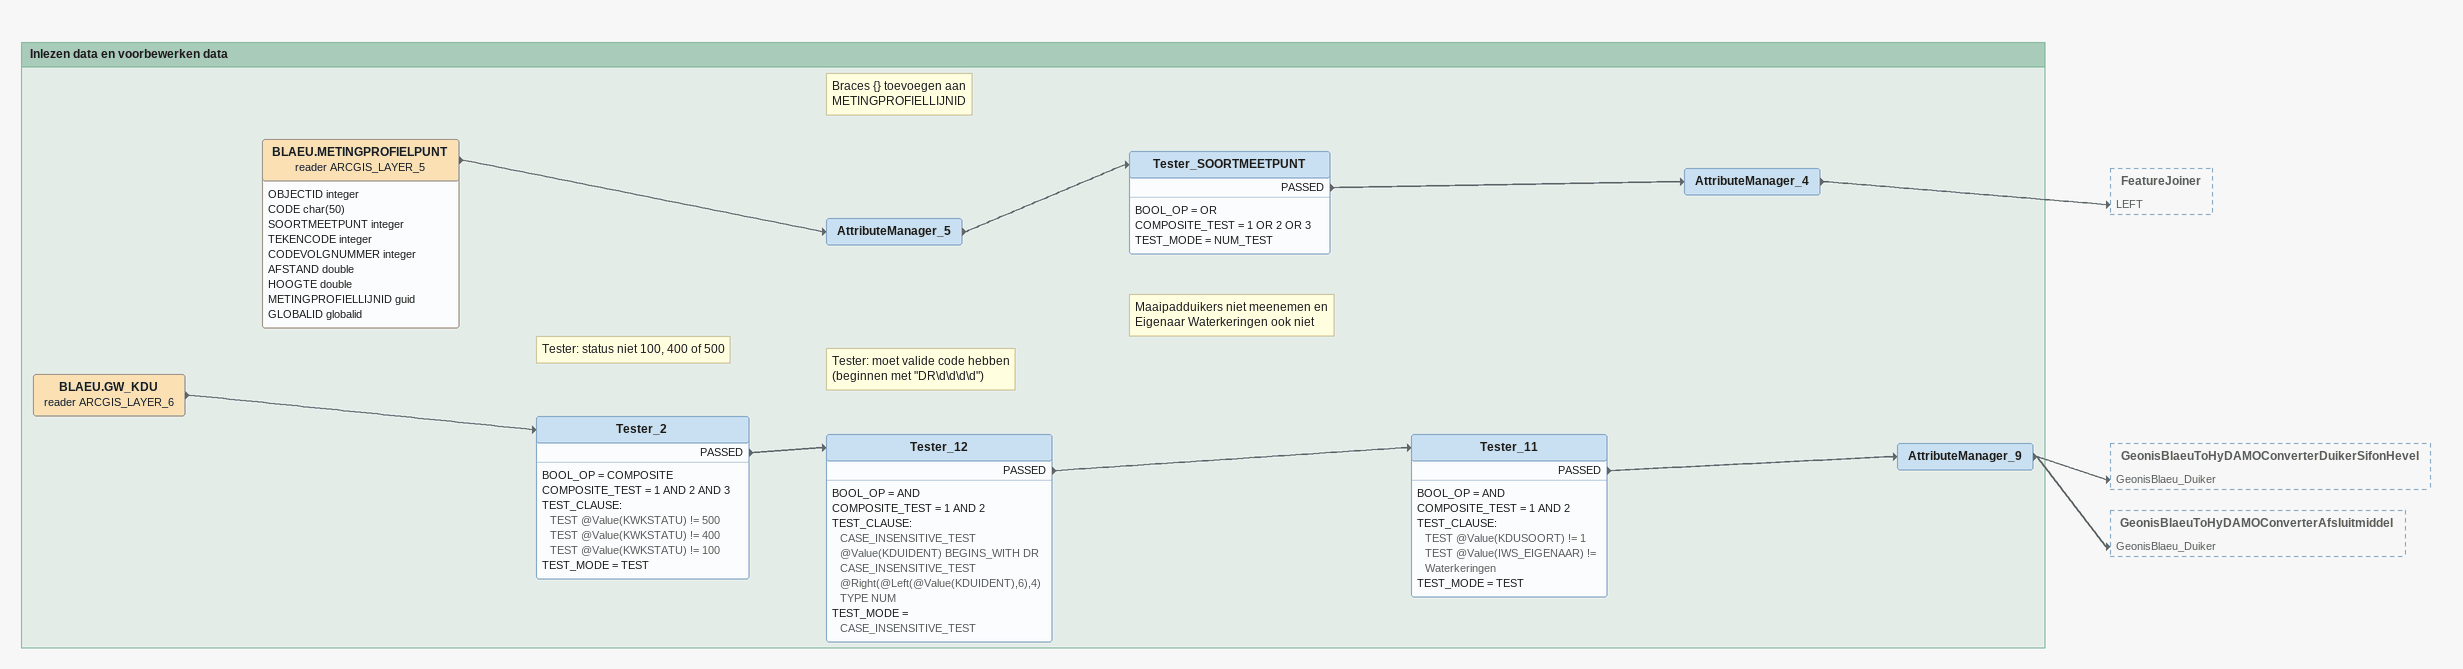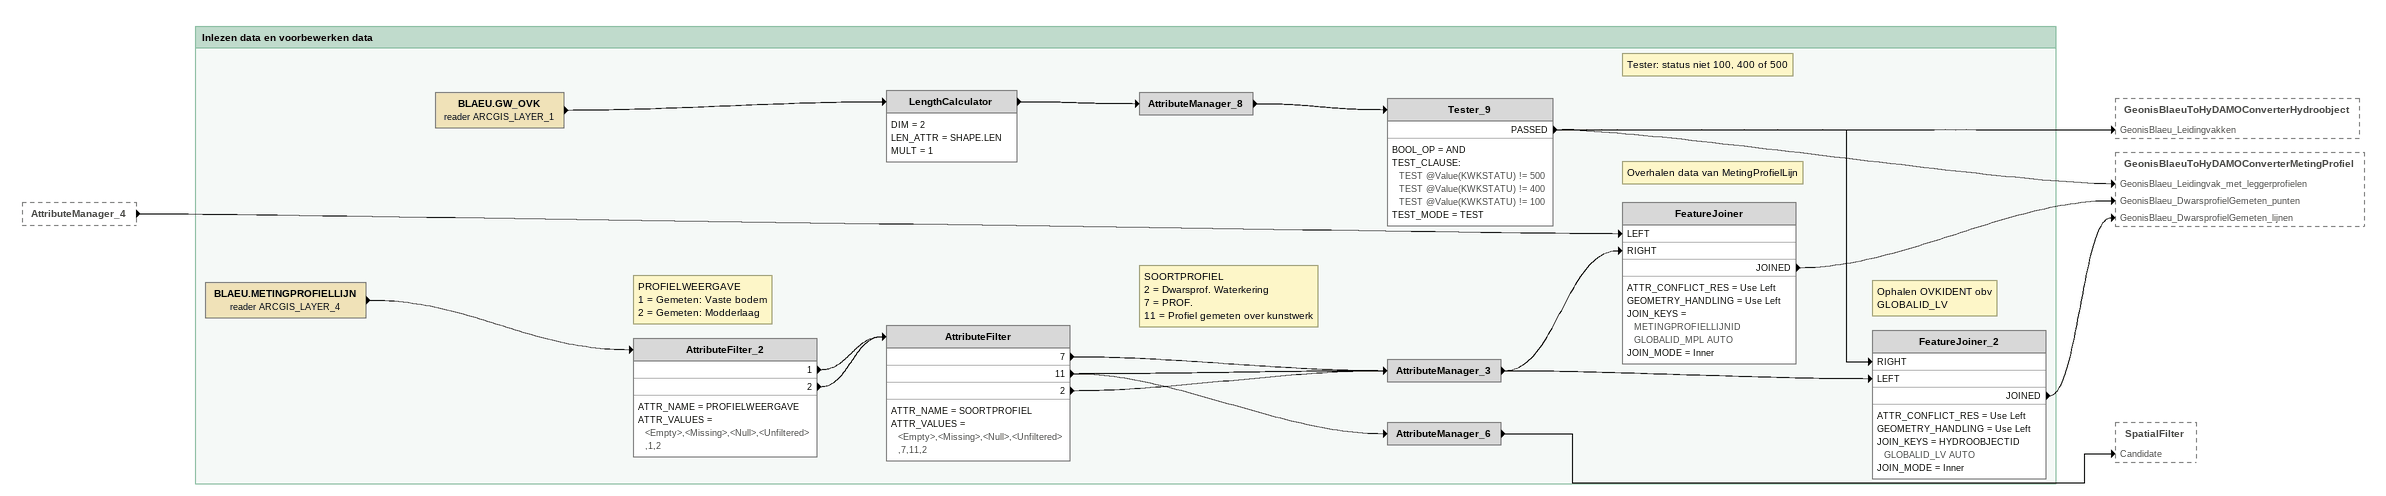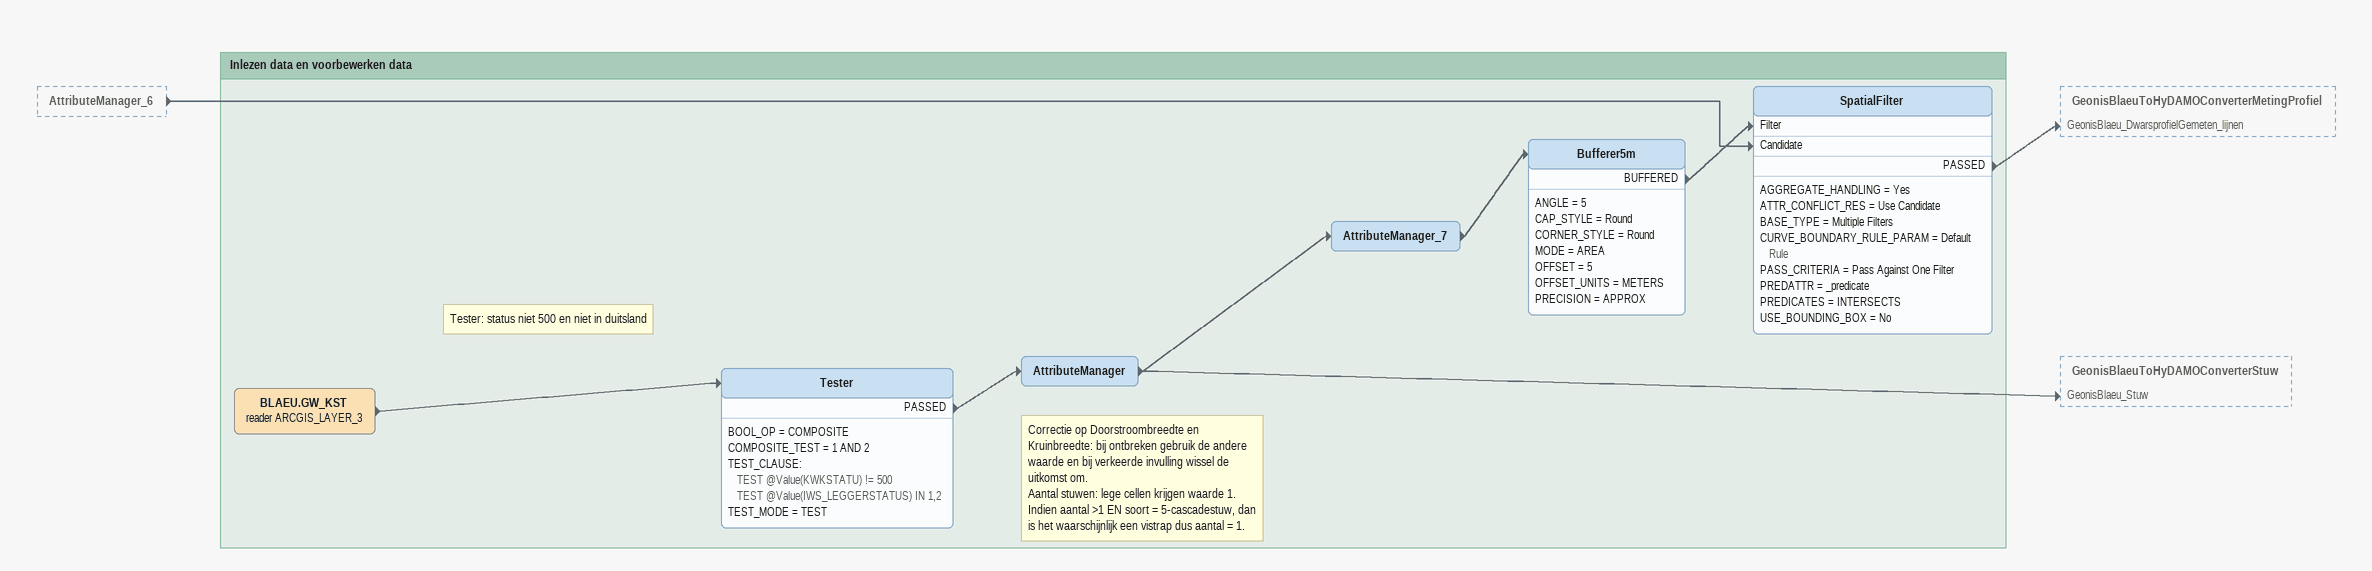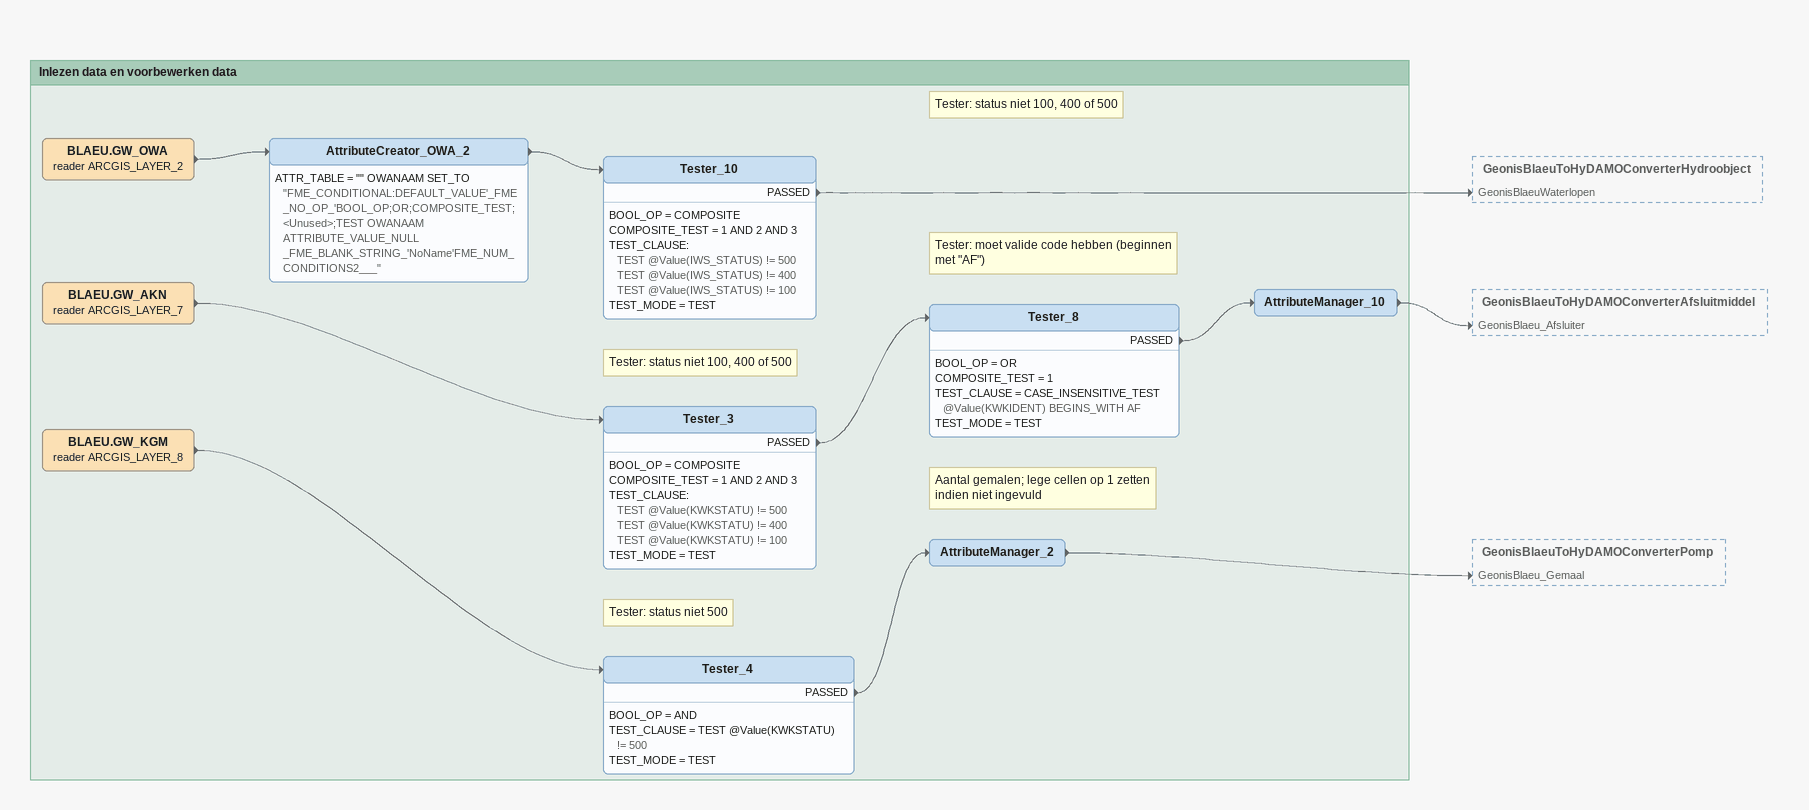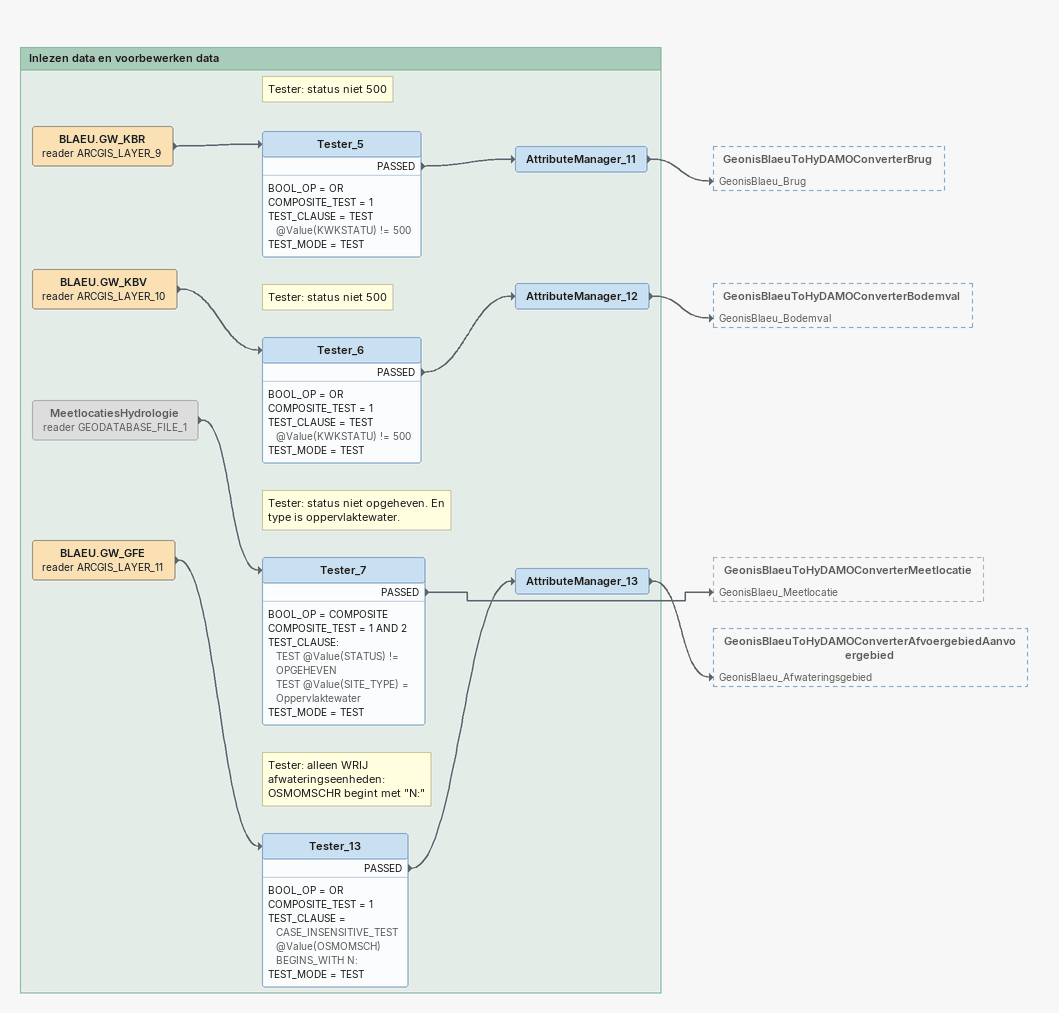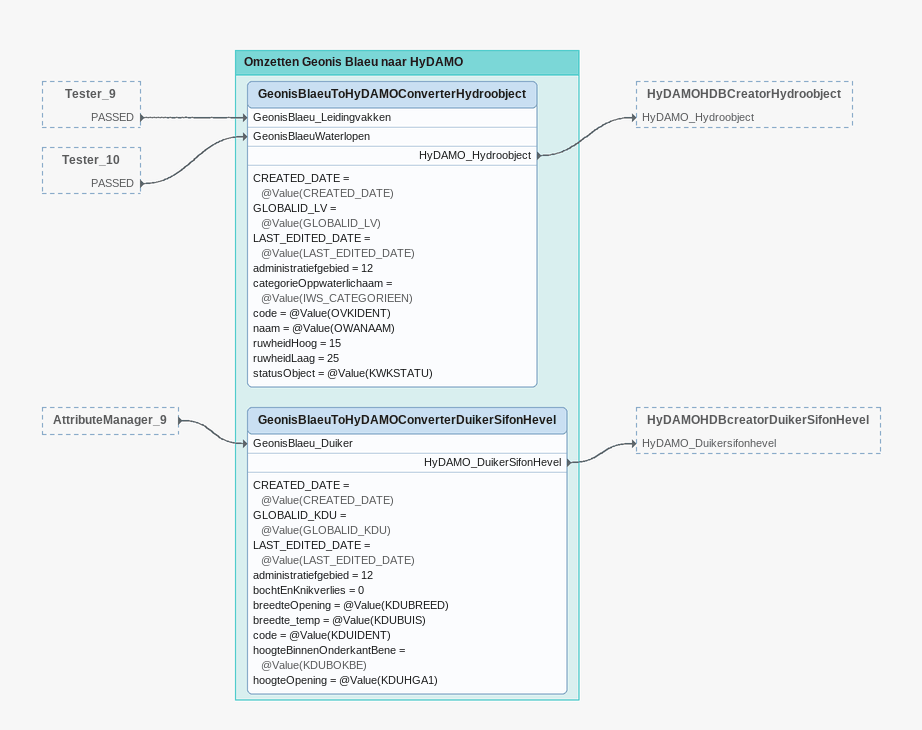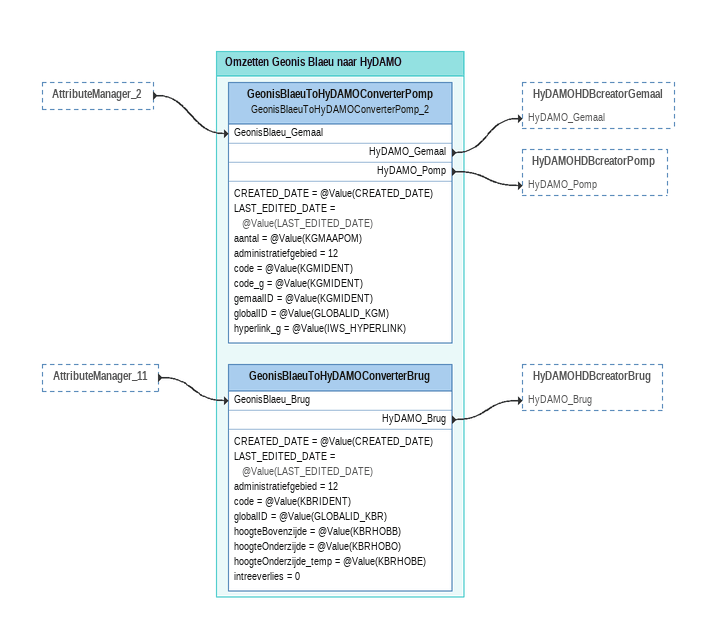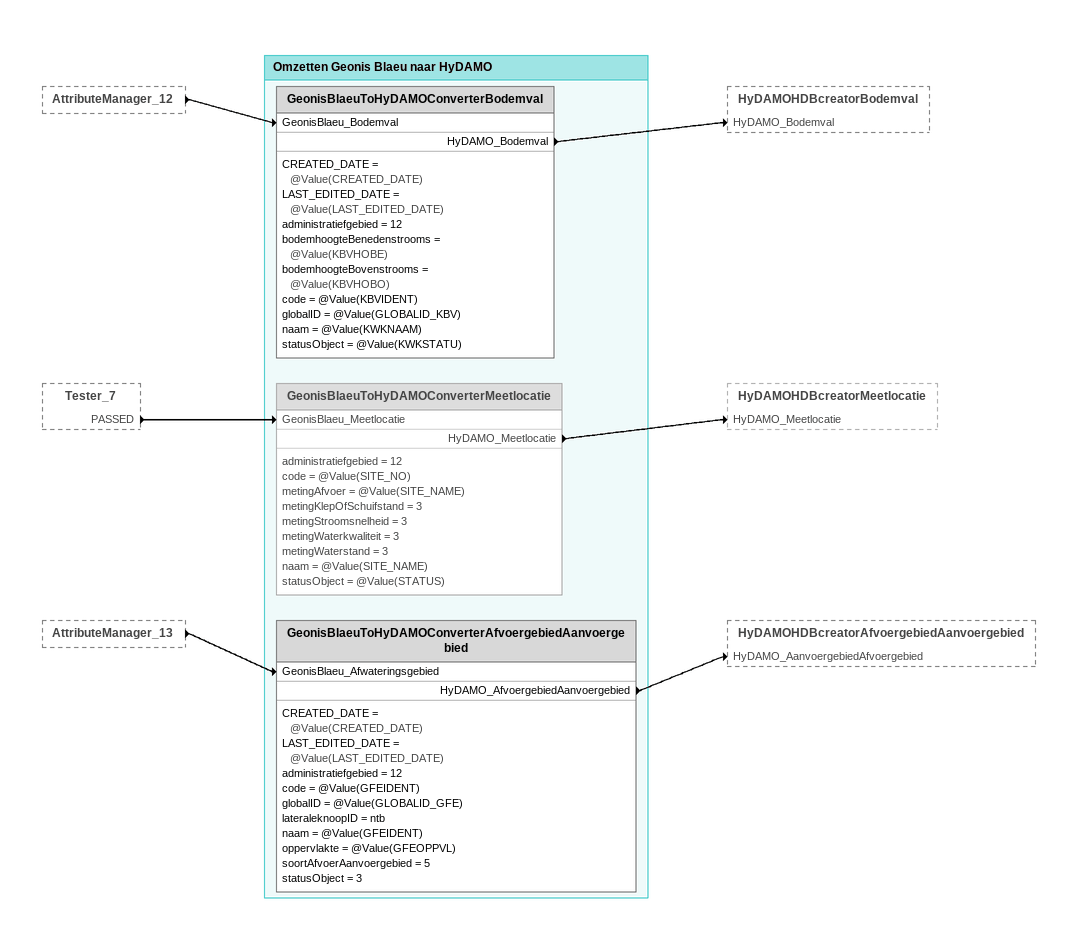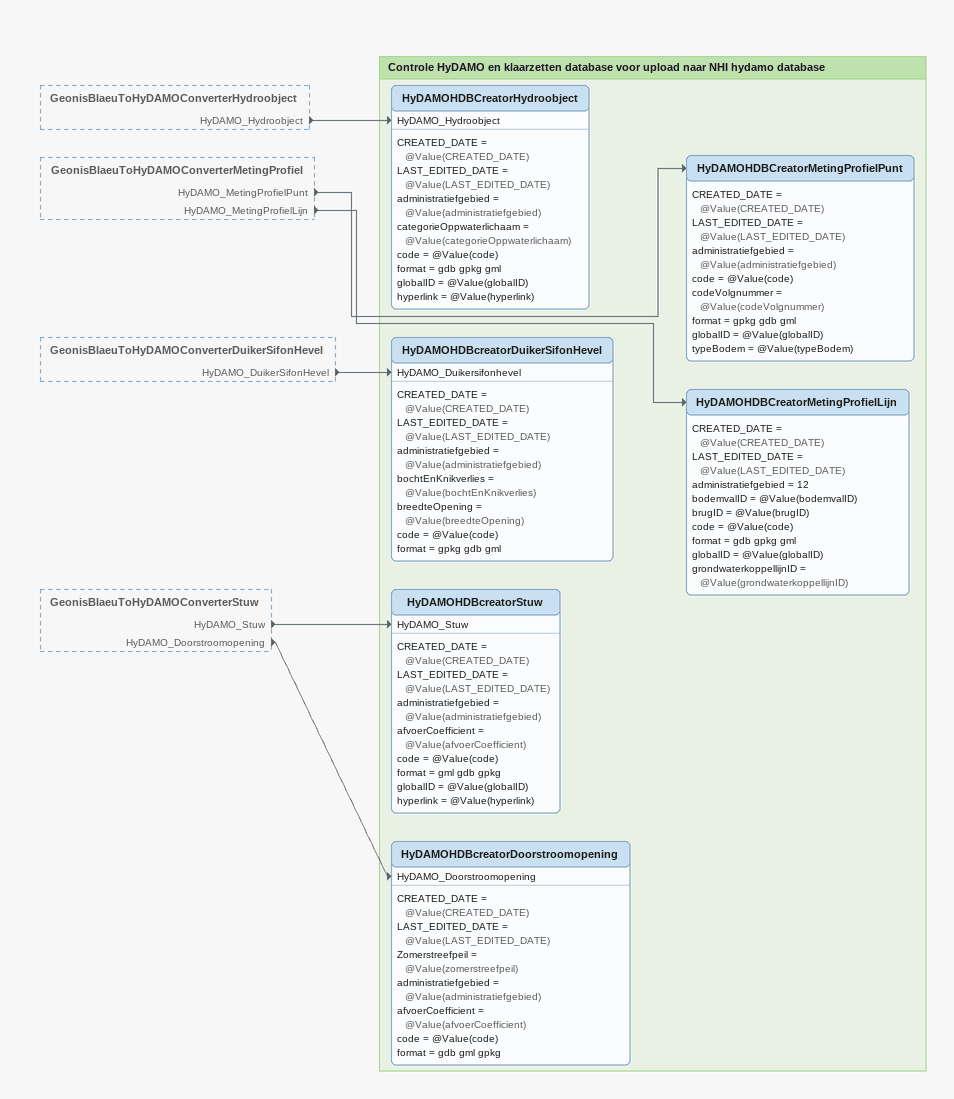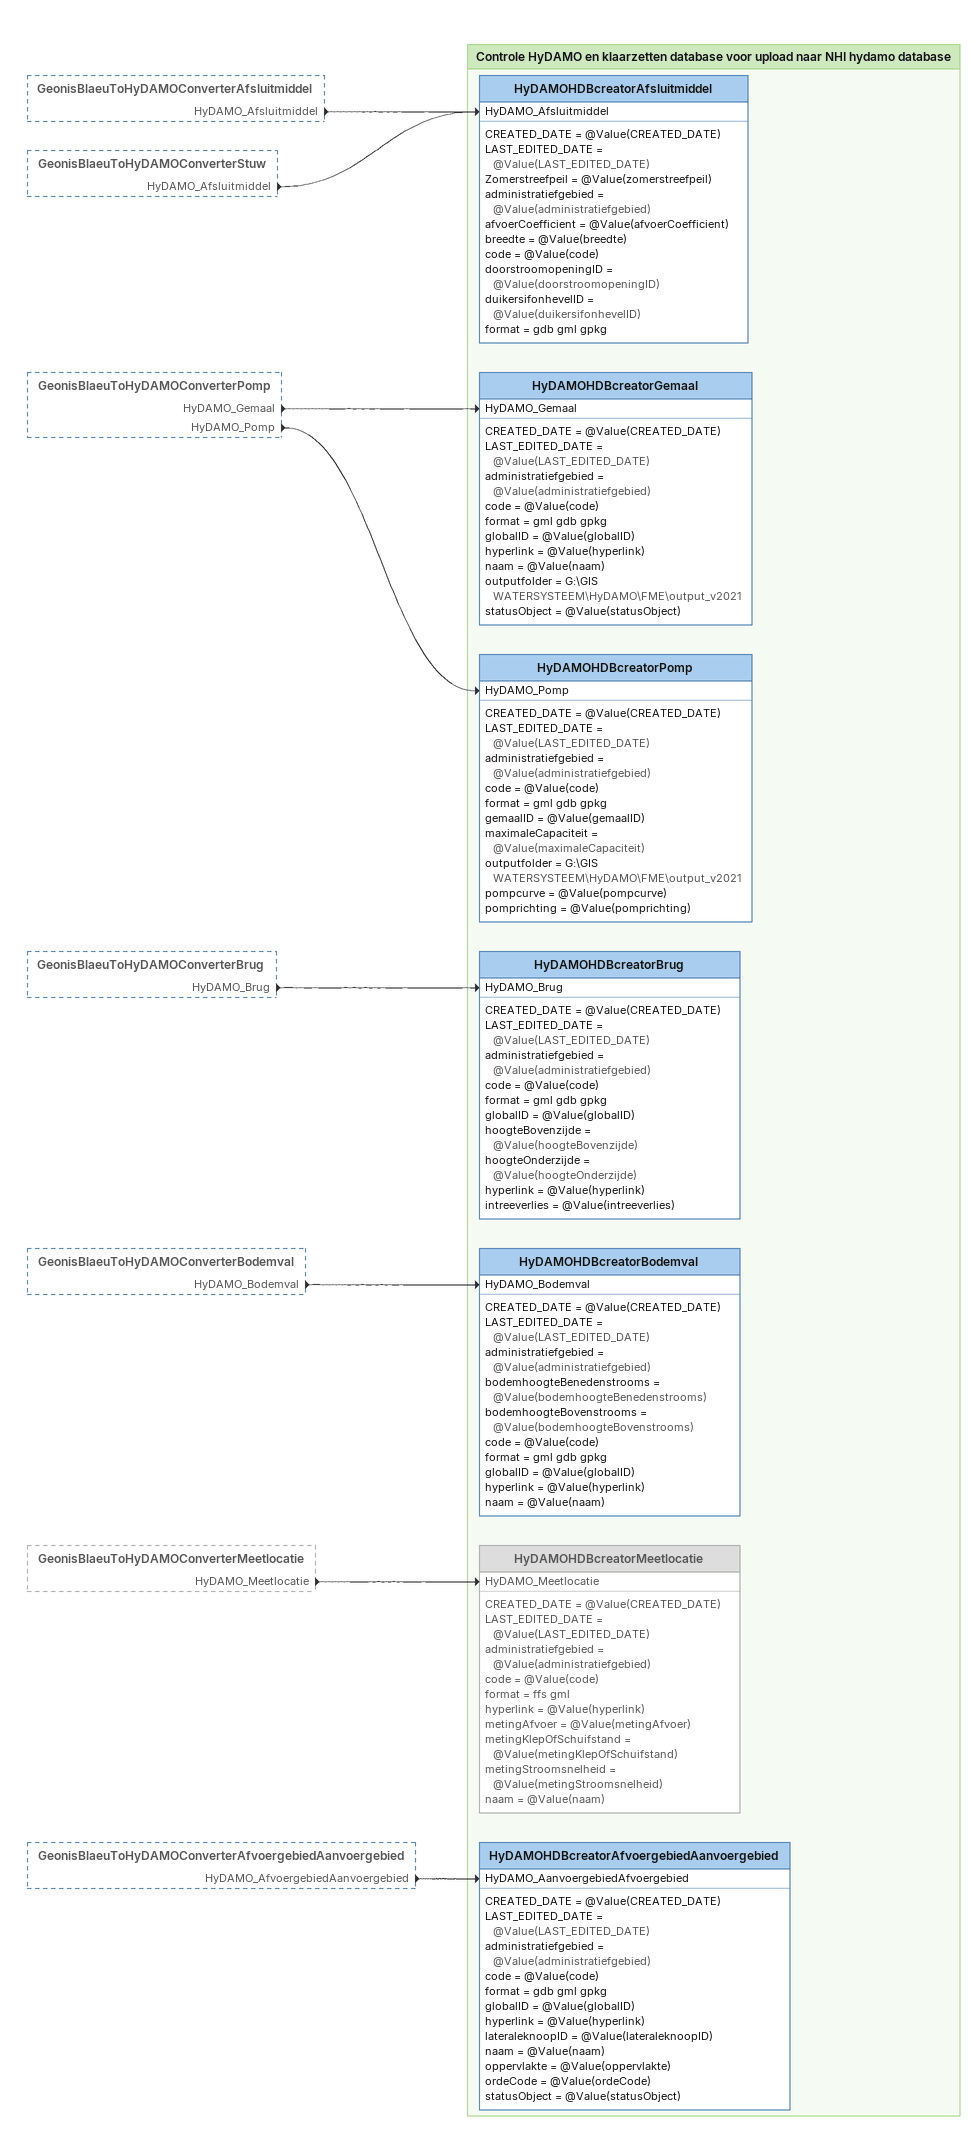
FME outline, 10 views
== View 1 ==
Bookmark: Inlezen data en voorbewerken data
BLAEU.GW_KDU (reader ARCGIS_LAYER_6)
    -> Tester_2
Note: Tester: status niet 100, 400 of 500
Tester_2
    BOOL_OP = COMPOSITE
    COMPOSITE_TEST = 1 AND 2 AND 3
    TEST_CLAUSE:
      TEST @Value(KWKSTATU) != 500
      TEST @Value(KWKSTATU) != 400
      TEST @Value(KWKSTATU) != 100
    TEST_MODE = TEST
    PASSED -> Tester_12
Note: Tester: moet valide code hebben (beginnen met "DR\d\d\d\d")
Tester_12
    BOOL_OP = AND
    COMPOSITE_TEST = 1 AND 2
    TEST_CLAUSE:
      CASE_INSENSITIVE_TEST @Value(KDUIDENT) BEGINS_WITH DR
      CASE_INSENSITIVE_TEST @Right(@Left(@Value(KDUIDENT),6),4) TYPE NUM
    TEST_MODE = CASE_INSENSITIVE_TEST
    PASSED -> Tester_11
Note: Maaipadduikers niet meenemen en Eigenaar Waterkeringen ook niet
Tester_11
    BOOL_OP = AND
    COMPOSITE_TEST = 1 AND 2
    TEST_CLAUSE:
      TEST @Value(KDUSOORT) != 1
      TEST @Value(IWS_EIGENAAR) != Waterkeringen
    TEST_MODE = TEST
    PASSED -> AttributeManager_9
AttributeManager_9
    -> GeonisBlaeuToHyDAMOConverterDuikerSifonHevel [GeonisBlaeu_Duiker]
    -> GeonisBlaeuToHyDAMOConverterAfsluitmiddel [GeonisBlaeu_Duiker]
BLAEU.METINGPROFIELPUNT (reader ARCGIS_LAYER_5)
    attributes: OBJECTID integer, CODE char(50), SOORTMEETPUNT integer, TEKENCODE integer, CODEVOLGNUMMER integer, AFSTAND double, HOOGTE double, METINGPROFIELLIJNID guid, GLOBALID globalid
    -> AttributeManager_5
Note: Braces {} toevoegen aan METINGPROFIELLIJNID
AttributeManager_5
    -> Tester_SOORTMEETPUNT
Tester_SOORTMEETPUNT
    BOOL_OP = OR
    COMPOSITE_TEST = 1 OR 2 OR 3
    TEST_MODE = NUM_TEST
    PASSED -> AttributeManager_4
AttributeManager_4
    -> FeatureJoiner [LEFT]

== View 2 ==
AttributeManager_4 [outside]
    -> FeatureJoiner [LEFT]

Bookmark: Inlezen data en voorbewerken data
BLAEU.METINGPROFIELLIJN (reader ARCGIS_LAYER_4)
    -> AttributeFilter_2
Note: PROFIELWEERGAVE / 1 = Gemeten: Vaste bodem / 2 = Gemeten: Modderlaag
AttributeFilter_2
    ATTR_NAME = PROFIELWEERGAVE
    ATTR_VALUES = <Empty>,<Missing>,<Null>,<Unfiltered>,1,2
    1 -> AttributeFilter
    2 -> AttributeFilter
Note: SOORTPROFIEL / 2 = Dwarsprof. Waterkering / 7 = PROF. / 11 = Profiel gemeten over kunstwerk
AttributeFilter
    ATTR_NAME = SOORTPROFIEL
    ATTR_VALUES = <Empty>,<Missing>,<Null>,<Unfiltered>,7,11,2
    7 -> AttributeManager_3
    11 -> AttributeManager_6
    11 -> AttributeManager_3
    2 -> AttributeManager_3
AttributeManager_3
    -> FeatureJoiner_2 [LEFT]
    -> FeatureJoiner [RIGHT]
Note: Overhalen data van MetingProfielLijn
FeatureJoiner
    ATTR_CONFLICT_RES = Use Left
    GEOMETRY_HANDLING = Use Left
    JOIN_KEYS = METINGPROFIELLIJNID GLOBALID_MPL AUTO
    JOIN_MODE = Inner
    JOINED -> GeonisBlaeuToHyDAMOConverterMetingProfiel [GeonisBlaeu_DwarsprofielGemeten_punten]
AttributeManager_6
    -> SpatialFilter [Candidate]
BLAEU.GW_OVK (reader ARCGIS_LAYER_1)
    -> LengthCalculator
LengthCalculator
    DIM = 2
    LEN_ATTR = SHAPE.LEN
    MULT = 1
    -> AttributeManager_8
AttributeManager_8
    -> Tester_9
Note: Tester: status niet 100, 400 of 500
Tester_9
    BOOL_OP = AND
    TEST_CLAUSE:
      TEST @Value(KWKSTATU) != 500
      TEST @Value(KWKSTATU) != 400
      TEST @Value(KWKSTATU) != 100
    TEST_MODE = TEST
    PASSED -> GeonisBlaeuToHyDAMOConverterHydroobject [GeonisBlaeu_Leidingvakken]
    PASSED -> FeatureJoiner_2 [RIGHT]
    PASSED -> GeonisBlaeuToHyDAMOConverterMetingProfiel [GeonisBlaeu_Leidingvak_met_leggerprofielen]
Note: Ophalen OVKIDENT obv GLOBALID_LV
FeatureJoiner_2
    ATTR_CONFLICT_RES = Use Left
    GEOMETRY_HANDLING = Use Left
    JOIN_KEYS = HYDROOBJECTID GLOBALID_LV AUTO
    JOIN_MODE = Inner
    JOINED -> GeonisBlaeuToHyDAMOConverterMetingProfiel [GeonisBlaeu_DwarsprofielGemeten_lijnen]

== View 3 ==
AttributeManager_6 [outside]
    -> SpatialFilter [Candidate]

Bookmark: Inlezen data en voorbewerken data
BLAEU.GW_KST (reader ARCGIS_LAYER_3)
    -> Tester
Note: Tester: status niet 500 en niet in duitsland
Tester
    BOOL_OP = COMPOSITE
    COMPOSITE_TEST = 1 AND 2
    TEST_CLAUSE:
      TEST @Value(KWKSTATU) != 500
      TEST @Value(IWS_LEGGERSTATUS) IN 1,2
    TEST_MODE = TEST
    PASSED -> AttributeManager
Note: Correctie op Doorstroombreedte en Kruinbreedte: bij ontbreken gebruik de andere waarde en bij verkeerde invulling wissel de uitkomst om. / Aantal stuwen: lege cellen krijgen waarde 1. Indien aantal >1 EN soort = 5-cascadestuw, dan is het waarschijnlijk een vistrap dus aantal = 1.
AttributeManager
    -> GeonisBlaeuToHyDAMOConverterStuw [GeonisBlaeu_Stuw]
    -> AttributeManager_7
AttributeManager_7
    -> Bufferer5m
Bufferer5m
    ANGLE = 5
    CAP_STYLE = Round
    CORNER_STYLE = Round
    MODE = AREA
    OFFSET = 5
    OFFSET_UNITS = METERS
    PRECISION = APPROX
    BUFFERED -> SpatialFilter [Filter]
SpatialFilter
    AGGREGATE_HANDLING = Yes
    ATTR_CONFLICT_RES = Use Candidate
    BASE_TYPE = Multiple Filters
    CURVE_BOUNDARY_RULE_PARAM = Default Rule
    PASS_CRITERIA = Pass Against One Filter
    PREDATTR = _predicate
    PREDICATES = INTERSECTS
    USE_BOUNDING_BOX = No
    PASSED -> GeonisBlaeuToHyDAMOConverterMetingProfiel [GeonisBlaeu_DwarsprofielGemeten_lijnen]

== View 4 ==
Bookmark: Inlezen data en voorbewerken data
BLAEU.GW_OWA (reader ARCGIS_LAYER_2)
    -> AttributeCreator_OWA_2
AttributeCreator_OWA_2
    ATTR_TABLE = "" OWANAAM SET_TO "FME_CONDITIONAL:DEFAULT_VALUE'_FME_NO_OP_'BOOL_OP;OR;COMPOSITE_TEST;<Unused>;TEST OWANAAM ATTRIBUTE_VALUE_NULL _FME_BLANK_STRING_'NoName'FME_NUM_CONDITIONS2___"
    -> Tester_10
Note: Tester: status niet 100, 400 of 500
Tester_10
    BOOL_OP = COMPOSITE
    COMPOSITE_TEST = 1 AND 2 AND 3
    TEST_CLAUSE:
      TEST @Value(IWS_STATUS) != 500
      TEST @Value(IWS_STATUS) != 400
      TEST @Value(IWS_STATUS) != 100
    TEST_MODE = TEST
    PASSED -> GeonisBlaeuToHyDAMOConverterHydroobject [GeonisBlaeuWaterlopen]
BLAEU.GW_AKN (reader ARCGIS_LAYER_7)
    -> Tester_3
Note: Tester: status niet 100, 400 of 500
Tester_3
    BOOL_OP = COMPOSITE
    COMPOSITE_TEST = 1 AND 2 AND 3
    TEST_CLAUSE:
      TEST @Value(KWKSTATU) != 500
      TEST @Value(KWKSTATU) != 400
      TEST @Value(KWKSTATU) != 100
    TEST_MODE = TEST
    PASSED -> Tester_8
Note: Tester: moet valide code hebben (beginnen met "AF")
Tester_8
    BOOL_OP = OR
    COMPOSITE_TEST = 1
    TEST_CLAUSE = CASE_INSENSITIVE_TEST @Value(KWKIDENT) BEGINS_WITH AF
    TEST_MODE = TEST
    PASSED -> AttributeManager_10
AttributeManager_10
    -> GeonisBlaeuToHyDAMOConverterAfsluitmiddel [GeonisBlaeu_Afsluiter]
BLAEU.GW_KGM (reader ARCGIS_LAYER_8)
    -> Tester_4
Note: Tester: status niet 500
Tester_4
    BOOL_OP = AND
    TEST_CLAUSE = TEST @Value(KWKSTATU) != 500
    TEST_MODE = TEST
    PASSED -> AttributeManager_2
Note: Aantal gemalen; lege cellen op 1 zetten indien niet ingevuld
AttributeManager_2
    -> GeonisBlaeuToHyDAMOConverterPomp [GeonisBlaeu_Gemaal]

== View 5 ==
Bookmark: Inlezen data en voorbewerken data
BLAEU.GW_KBR (reader ARCGIS_LAYER_9)
    -> Tester_5
Note: Tester: status niet 500
Tester_5
    BOOL_OP = OR
    COMPOSITE_TEST = 1
    TEST_CLAUSE = TEST @Value(KWKSTATU) != 500
    TEST_MODE = TEST
    PASSED -> AttributeManager_11
AttributeManager_11
    -> GeonisBlaeuToHyDAMOConverterBrug [GeonisBlaeu_Brug]
BLAEU.GW_KBV (reader ARCGIS_LAYER_10)
    -> Tester_6
Note: Tester: status niet 500
Tester_6
    BOOL_OP = OR
    COMPOSITE_TEST = 1
    TEST_CLAUSE = TEST @Value(KWKSTATU) != 500
    TEST_MODE = TEST
    PASSED -> AttributeManager_12
AttributeManager_12
    -> GeonisBlaeuToHyDAMOConverterBodemval [GeonisBlaeu_Bodemval]
MeetlocatiesHydrologie (reader GEODATABASE_FILE_1) [off]
    -> Tester_7
Note: Tester: status niet opgeheven. En type is oppervlaktewater.
Tester_7
    BOOL_OP = COMPOSITE
    COMPOSITE_TEST = 1 AND 2
    TEST_CLAUSE:
      TEST @Value(STATUS) != OPGEHEVEN
      TEST @Value(SITE_TYPE) = Oppervlaktewater
    TEST_MODE = TEST
    PASSED -> GeonisBlaeuToHyDAMOConverterMeetlocatie [GeonisBlaeu_Meetlocatie]
BLAEU.GW_GFE (reader ARCGIS_LAYER_11)
    -> Tester_13
Note: Tester: alleen WRIJ afwateringseenheden: OSMOMSCHR begint met "N:"
Tester_13
    BOOL_OP = OR
    COMPOSITE_TEST = 1
    TEST_CLAUSE = CASE_INSENSITIVE_TEST @Value(OSMOMSCH) BEGINS_WITH N:
    TEST_MODE = TEST
    PASSED -> AttributeManager_13
AttributeManager_13
    -> GeonisBlaeuToHyDAMOConverterAfvoergebiedAanvoergebied [GeonisBlaeu_Afwateringsgebied]

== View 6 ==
Tester_9 [outside]
    PASSED -> GeonisBlaeuToHyDAMOConverterHydroobject [GeonisBlaeu_Leidingvakken]
Tester_10 [outside]
    PASSED -> GeonisBlaeuToHyDAMOConverterHydroobject [GeonisBlaeuWaterlopen]
AttributeManager_9 [outside]
    -> GeonisBlaeuToHyDAMOConverterDuikerSifonHevel [GeonisBlaeu_Duiker]

Bookmark: Omzetten Geonis Blaeu naar HyDAMO
GeonisBlaeuToHyDAMOConverterDuikerSifonHevel
    CREATED_DATE = @Value(CREATED_DATE)
    GLOBALID_KDU = @Value(GLOBALID_KDU)
    LAST_EDITED_DATE = @Value(LAST_EDITED_DATE)
    administratiefgebied = 12
    bochtEnKnikverlies = 0
    breedteOpening = @Value(KDUBREED)
    breedte_temp = @Value(KDUBUIS)
    code = @Value(KDUIDENT)
    hoogteBinnenOnderkantBene = @Value(KDUBOKBE)
    hoogteOpening = @Value(KDUHGA1)
    HyDAMO_DuikerSifonHevel -> HyDAMOHDBcreatorDuikerSifonHevel [HyDAMO_Duikersifonhevel]
GeonisBlaeuToHyDAMOConverterHydroobject
    CREATED_DATE = @Value(CREATED_DATE)
    GLOBALID_LV = @Value(GLOBALID_LV)
    LAST_EDITED_DATE = @Value(LAST_EDITED_DATE)
    administratiefgebied = 12
    categorieOppwaterlichaam = @Value(IWS_CATEGORIEEN)
    code = @Value(OVKIDENT)
    naam = @Value(OWANAAM)
    ruwheidHoog = 15
    ruwheidLaag = 25
    statusObject = @Value(KWKSTATU)
    HyDAMO_Hydroobject -> HyDAMOHDBCreatorHydroobject [HyDAMO_Hydroobject]

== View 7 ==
AttributeManager_2 [outside]
    -> GeonisBlaeuToHyDAMOConverterPomp [GeonisBlaeu_Gemaal]
AttributeManager_11 [outside]
    -> GeonisBlaeuToHyDAMOConverterBrug [GeonisBlaeu_Brug]

Bookmark: Omzetten Geonis Blaeu naar HyDAMO
GeonisBlaeuToHyDAMOConverterPomp: GeonisBlaeuToHyDAMOConverterPomp_2
    CREATED_DATE = @Value(CREATED_DATE)
    LAST_EDITED_DATE = @Value(LAST_EDITED_DATE)
    aantal = @Value(KGMAAPOM)
    administratiefgebied = 12
    code = @Value(KGMIDENT)
    code_g = @Value(KGMIDENT)
    gemaalID = @Value(KGMIDENT)
    globalID = @Value(GLOBALID_KGM)
    hyperlink_g = @Value(IWS_HYPERLINK)
    HyDAMO_Gemaal -> HyDAMOHDBcreatorGemaal [HyDAMO_Gemaal]
    HyDAMO_Pomp -> HyDAMOHDBcreatorPomp [HyDAMO_Pomp]
GeonisBlaeuToHyDAMOConverterBrug
    CREATED_DATE = @Value(CREATED_DATE)
    LAST_EDITED_DATE = @Value(LAST_EDITED_DATE)
    administratiefgebied = 12
    code = @Value(KBRIDENT)
    globalID = @Value(GLOBALID_KBR)
    hoogteBovenzijde = @Value(KBRHOBB)
    hoogteOnderzijde = @Value(KBRHOBO)
    hoogteOnderzijde_temp = @Value(KBRHOBE)
    intreeverlies = 0
    HyDAMO_Brug -> HyDAMOHDBcreatorBrug [HyDAMO_Brug]

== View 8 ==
AttributeManager_12 [outside]
    -> GeonisBlaeuToHyDAMOConverterBodemval [GeonisBlaeu_Bodemval]
Tester_7 [outside]
    PASSED -> GeonisBlaeuToHyDAMOConverterMeetlocatie [GeonisBlaeu_Meetlocatie]
AttributeManager_13 [outside]
    -> GeonisBlaeuToHyDAMOConverterAfvoergebiedAanvoergebied [GeonisBlaeu_Afwateringsgebied]

Bookmark: Omzetten Geonis Blaeu naar HyDAMO
GeonisBlaeuToHyDAMOConverterBodemval
    CREATED_DATE = @Value(CREATED_DATE)
    LAST_EDITED_DATE = @Value(LAST_EDITED_DATE)
    administratiefgebied = 12
    bodemhoogteBenedenstrooms = @Value(KBVHOBE)
    bodemhoogteBovenstrooms = @Value(KBVHOBO)
    code = @Value(KBVIDENT)
    globalID = @Value(GLOBALID_KBV)
    naam = @Value(KWKNAAM)
    statusObject = @Value(KWKSTATU)
    HyDAMO_Bodemval -> HyDAMOHDBcreatorBodemval [HyDAMO_Bodemval]
GeonisBlaeuToHyDAMOConverterMeetlocatie [off]
    administratiefgebied = 12
    code = @Value(SITE_NO)
    metingAfvoer = @Value(SITE_NAME)
    metingKlepOfSchuifstand = 3
    metingStroomsnelheid = 3
    metingWaterkwaliteit = 3
    metingWaterstand = 3
    naam = @Value(SITE_NAME)
    statusObject = @Value(STATUS)
    HyDAMO_Meetlocatie -> HyDAMOHDBcreatorMeetlocatie [HyDAMO_Meetlocatie]
GeonisBlaeuToHyDAMOConverterAfvoergebiedAanvoergebied
    CREATED_DATE = @Value(CREATED_DATE)
    LAST_EDITED_DATE = @Value(LAST_EDITED_DATE)
    administratiefgebied = 12
    code = @Value(GFEIDENT)
    globalID = @Value(GLOBALID_GFE)
    lateraleknoopID = ntb
    naam = @Value(GFEIDENT)
    oppervlakte = @Value(GFEOPPVL)
    soortAfvoerAanvoergebied = 5
    statusObject = 3
    HyDAMO_AfvoergebiedAanvoergebied -> HyDAMOHDBcreatorAfvoergebiedAanvoergebied [HyDAMO_AanvoergebiedAfvoergebied]

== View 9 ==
GeonisBlaeuToHyDAMOConverterHydroobject [outside]
    HyDAMO_Hydroobject -> HyDAMOHDBCreatorHydroobject [HyDAMO_Hydroobject]
GeonisBlaeuToHyDAMOConverterMetingProfiel [outside]
    HyDAMO_MetingProfielPunt -> HyDAMOHDBCreatorMetingProfielPunt
    HyDAMO_MetingProfielLijn -> HyDAMOHDBCreatorMetingProfielLijn
GeonisBlaeuToHyDAMOConverterDuikerSifonHevel [outside]
    HyDAMO_DuikerSifonHevel -> HyDAMOHDBcreatorDuikerSifonHevel [HyDAMO_Duikersifonhevel]
GeonisBlaeuToHyDAMOConverterStuw [outside]
    HyDAMO_Stuw -> HyDAMOHDBcreatorStuw [HyDAMO_Stuw]
    HyDAMO_Doorstroomopening -> HyDAMOHDBcreatorDoorstroomopening [HyDAMO_Doorstroomopening]

Bookmark: Controle HyDAMO en klaarzetten database voor upload naar NHI hydamo database
HyDAMOHDBcreatorDuikerSifonHevel
    CREATED_DATE = @Value(CREATED_DATE)
    LAST_EDITED_DATE = @Value(LAST_EDITED_DATE)
    administratiefgebied = @Value(administratiefgebied)
    bochtEnKnikverlies = @Value(bochtEnKnikverlies)
    breedteOpening = @Value(breedteOpening)
    code = @Value(code)
    format = gpkg gdb gml
HyDAMOHDBCreatorHydroobject
    CREATED_DATE = @Value(CREATED_DATE)
    LAST_EDITED_DATE = @Value(LAST_EDITED_DATE)
    administratiefgebied = @Value(administratiefgebied)
    categorieOppwaterlichaam = @Value(categorieOppwaterlichaam)
    code = @Value(code)
    format = gdb gpkg gml
    globalID = @Value(globalID)
    hyperlink = @Value(hyperlink)
HyDAMOHDBCreatorMetingProfielPunt
    CREATED_DATE = @Value(CREATED_DATE)
    LAST_EDITED_DATE = @Value(LAST_EDITED_DATE)
    administratiefgebied = @Value(administratiefgebied)
    code = @Value(code)
    codeVolgnummer = @Value(codeVolgnummer)
    format = gpkg gdb gml
    globalID = @Value(globalID)
    typeBodem = @Value(typeBodem)
HyDAMOHDBCreatorMetingProfielLijn
    CREATED_DATE = @Value(CREATED_DATE)
    LAST_EDITED_DATE = @Value(LAST_EDITED_DATE)
    administratiefgebied = 12
    bodemvalID = @Value(bodemvalID)
    brugID = @Value(brugID)
    code = @Value(code)
    format = gdb gpkg gml
    globalID = @Value(globalID)
    grondwaterkoppellijnID = @Value(grondwaterkoppellijnID)
HyDAMOHDBcreatorStuw
    CREATED_DATE = @Value(CREATED_DATE)
    LAST_EDITED_DATE = @Value(LAST_EDITED_DATE)
    administratiefgebied = @Value(administratiefgebied)
    afvoerCoefficient = @Value(afvoerCoefficient)
    code = @Value(code)
    format = gml gdb gpkg
    globalID = @Value(globalID)
    hyperlink = @Value(hyperlink)
HyDAMOHDBcreatorDoorstroomopening
    CREATED_DATE = @Value(CREATED_DATE)
    LAST_EDITED_DATE = @Value(LAST_EDITED_DATE)
    Zomerstreefpeil = @Value(zomerstreefpeil)
    administratiefgebied = @Value(administratiefgebied)
    afvoerCoefficient = @Value(afvoerCoefficient)
    code = @Value(code)
    format = gdb gml gpkg

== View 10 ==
GeonisBlaeuToHyDAMOConverterAfsluitmiddel [outside]
    HyDAMO_Afsluitmiddel -> HyDAMOHDBcreatorAfsluitmiddel [HyDAMO_Afsluitmiddel]
GeonisBlaeuToHyDAMOConverterStuw [outside]
    HyDAMO_Afsluitmiddel -> HyDAMOHDBcreatorAfsluitmiddel [HyDAMO_Afsluitmiddel]
GeonisBlaeuToHyDAMOConverterPomp [outside]
    HyDAMO_Gemaal -> HyDAMOHDBcreatorGemaal [HyDAMO_Gemaal]
    HyDAMO_Pomp -> HyDAMOHDBcreatorPomp [HyDAMO_Pomp]
GeonisBlaeuToHyDAMOConverterBrug [outside]
    HyDAMO_Brug -> HyDAMOHDBcreatorBrug [HyDAMO_Brug]
GeonisBlaeuToHyDAMOConverterBodemval [outside]
    HyDAMO_Bodemval -> HyDAMOHDBcreatorBodemval [HyDAMO_Bodemval]
GeonisBlaeuToHyDAMOConverterMeetlocatie [outside]
    HyDAMO_Meetlocatie -> HyDAMOHDBcreatorMeetlocatie [HyDAMO_Meetlocatie]
GeonisBlaeuToHyDAMOConverterAfvoergebiedAanvoergebied [outside]
    HyDAMO_AfvoergebiedAanvoergebied -> HyDAMOHDBcreatorAfvoergebiedAanvoergebied [HyDAMO_AanvoergebiedAfvoergebied]

Bookmark: Controle HyDAMO en klaarzetten database voor upload naar NHI hydamo database
HyDAMOHDBcreatorAfsluitmiddel
    CREATED_DATE = @Value(CREATED_DATE)
    LAST_EDITED_DATE = @Value(LAST_EDITED_DATE)
    Zomerstreefpeil = @Value(zomerstreefpeil)
    administratiefgebied = @Value(administratiefgebied)
    afvoerCoefficient = @Value(afvoerCoefficient)
    breedte = @Value(breedte)
    code = @Value(code)
    doorstroomopeningID = @Value(doorstroomopeningID)
    duikersifonhevelID = @Value(duikersifonhevelID)
    format = gdb gml gpkg
HyDAMOHDBcreatorGemaal
    CREATED_DATE = @Value(CREATED_DATE)
    LAST_EDITED_DATE = @Value(LAST_EDITED_DATE)
    administratiefgebied = @Value(administratiefgebied)
    code = @Value(code)
    format = gml gdb gpkg
    globalID = @Value(globalID)
    hyperlink = @Value(hyperlink)
    naam = @Value(naam)
    outputfolder = G:\GIS WATERSYSTEEM\HyDAMO\FME\output_v2021
    statusObject = @Value(statusObject)
HyDAMOHDBcreatorPomp
    CREATED_DATE = @Value(CREATED_DATE)
    LAST_EDITED_DATE = @Value(LAST_EDITED_DATE)
    administratiefgebied = @Value(administratiefgebied)
    code = @Value(code)
    format = gml gdb gpkg
    gemaalID = @Value(gemaalID)
    maximaleCapaciteit = @Value(maximaleCapaciteit)
    outputfolder = G:\GIS WATERSYSTEEM\HyDAMO\FME\output_v2021
    pompcurve = @Value(pompcurve)
    pomprichting = @Value(pomprichting)
HyDAMOHDBcreatorBrug
    CREATED_DATE = @Value(CREATED_DATE)
    LAST_EDITED_DATE = @Value(LAST_EDITED_DATE)
    administratiefgebied = @Value(administratiefgebied)
    code = @Value(code)
    format = gml gdb gpkg
    globalID = @Value(globalID)
    hoogteBovenzijde = @Value(hoogteBovenzijde)
    hoogteOnderzijde = @Value(hoogteOnderzijde)
    hyperlink = @Value(hyperlink)
    intreeverlies = @Value(intreeverlies)
HyDAMOHDBcreatorBodemval
    CREATED_DATE = @Value(CREATED_DATE)
    LAST_EDITED_DATE = @Value(LAST_EDITED_DATE)
    administratiefgebied = @Value(administratiefgebied)
    bodemhoogteBenedenstrooms = @Value(bodemhoogteBenedenstrooms)
    bodemhoogteBovenstrooms = @Value(bodemhoogteBovenstrooms)
    code = @Value(code)
    format = gml gdb gpkg
    globalID = @Value(globalID)
    hyperlink = @Value(hyperlink)
    naam = @Value(naam)
HyDAMOHDBcreatorMeetlocatie [off]
    CREATED_DATE = @Value(CREATED_DATE)
    LAST_EDITED_DATE = @Value(LAST_EDITED_DATE)
    administratiefgebied = @Value(administratiefgebied)
    code = @Value(code)
    format = ffs gml
    hyperlink = @Value(hyperlink)
    metingAfvoer = @Value(metingAfvoer)
    metingKlepOfSchuifstand = @Value(metingKlepOfSchuifstand)
    metingStroomsnelheid = @Value(metingStroomsnelheid)
    naam = @Value(naam)
HyDAMOHDBcreatorAfvoergebiedAanvoergebied
    CREATED_DATE = @Value(CREATED_DATE)
    LAST_EDITED_DATE = @Value(LAST_EDITED_DATE)
    administratiefgebied = @Value(administratiefgebied)
    code = @Value(code)
    format = gdb gml gpkg
    globalID = @Value(globalID)
    hyperlink = @Value(hyperlink)
    lateraleknoopID = @Value(lateraleknoopID)
    naam = @Value(naam)
    oppervlakte = @Value(oppervlakte)
    ordeCode = @Value(ordeCode)
    statusObject = @Value(statusObject)
